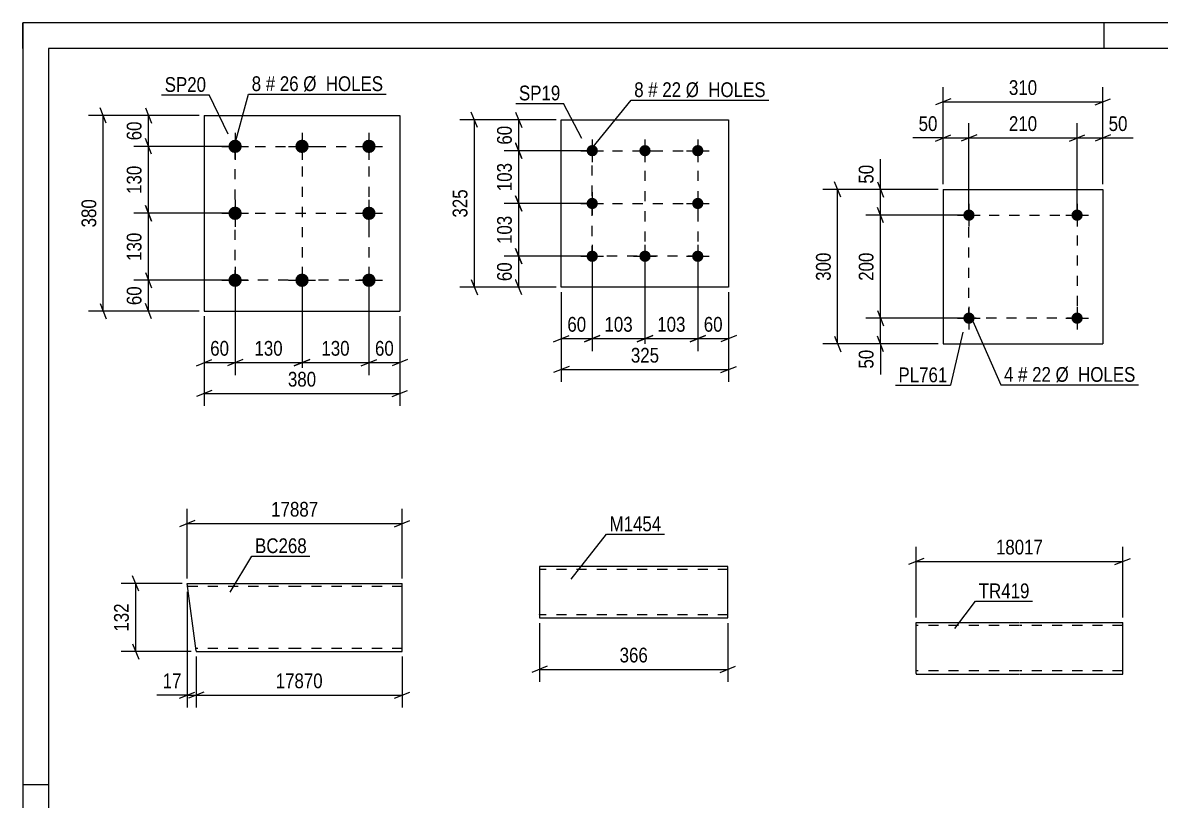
# Model space of a CAD drawing. Header units: millimetres. Extents: x 0 to 420, y 0 to 297.
# Drawn here: x 0 to 220.9, y 146 to 297 of the extents above; entities that cross this region are included whole.
import ezdxf

# ---------------------------------------------------------------- set-up
doc = ezdxf.new("R2010")
doc.units = ezdxf.units.MM
doc.linetypes.add('DXK_LINE_DOT2', pattern=[3.9198, 1.9599, -1.9599])
doc.styles.add('Arial Narrow', font='ARIALN.TTF', dxfattribs={"height": 0.2})

# ---------------------------------------------------------------- blocks, each defined once
blk = doc.blocks.new('Unknown-203763073-1117')
at = {"color": 5, "linetype": 'Continuous'}
for p, q in [((420, 297), (0, 297)), ((0, 297), (0, 0)), ((0, 292), (0, 297)), ((210, 292), (210, 297)), ((415, 292), (5, 292)), ((5, 292), (5, 5)), ((5, 149), (0, 149))]:
    blk.add_line(p, q, dxfattribs=at)
blk = doc.blocks.new('Part-203763073-6861 - 6855')
at = {"color": 2, "linetype": 'Continuous'}
for p, q in [((35.24, 279), (35.24, 241)), ((35.24, 279), (73.24, 279)), ((73.24, 279), (73.24, 241)), ((35.24, 241), (73.24, 241))]:
    blk.add_line(p, q, dxfattribs=at)
blk = doc.blocks.new('Bolt-203763073-6866 - 6855')
at = {"linetype": 'Continuous'}
for points in [[(41.24, 274.3, -1), (41.24, 271.7, -1)], [(54.24, 274.3, -1), (54.24, 271.7, -1)], [(67.24, 274.3, -1), (67.24, 271.7, -1)], [(41.24, 261.3, -1), (41.24, 258.7, -1)], [(67.24, 261.3, -1), (67.24, 258.7, -1)], [(41.24, 248.3, -1), (41.24, 245.7, -1)], [(54.24, 248.3, -1), (54.24, 245.7, -1)], [(67.24, 248.3, -1), (67.24, 245.7, -1)]]:
    blk.add_hatch(color=1, dxfattribs=at).paths.add_polyline_path(points)
at = {"color": 1, "linetype": 'Continuous'}
for p, q in [((41.24, 275.6), (41.24, 270.4)), ((54.24, 275.6), (54.24, 270.4)), ((67.24, 275.6), (67.24, 270.4)), ((38.64, 273), (43.84, 273)), ((51.64, 273), (56.84, 273)), ((64.64, 273), (69.84, 273)), ((41.24, 262.6), (41.24, 257.4)), ((67.24, 262.6), (67.24, 257.4)), ((38.64, 260), (43.84, 260)), ((64.64, 260), (69.84, 260)), ((41.24, 249.6), (41.24, 244.4)), ((54.24, 249.6), (54.24, 244.4)), ((67.24, 249.6), (67.24, 244.4)), ((38.64, 247), (43.84, 247)), ((51.64, 247), (56.84, 247)), ((64.64, 247), (69.84, 247))]:
    blk.add_line(p, q, dxfattribs=at)
blk = doc.blocks.new('Bolt-203763073-7003 - 6992')
at = {"linetype": 'Continuous'}
for points in [[(184.87, 239.64, -1), (182.67, 239.64, -1)], [(205.87, 239.64, -1), (203.67, 239.64, -1)]]:
    blk.add_hatch(color=1, dxfattribs=at).paths.add_polyline_path(points)
at = {"color": 1, "linetype": 'Continuous'}
for p, q in [((183.77, 241.84), (183.77, 237.44)), ((204.77, 241.84), (204.77, 237.44)), ((181.57, 239.64), (185.97, 239.64)), ((202.57, 239.64), (206.97, 239.64))]:
    blk.add_line(p, q, dxfattribs=at)
blk = doc.blocks.new('Bolt-203763073-6998 - 6992')
at = {"linetype": 'Continuous'}
for points in [[(184.87, 259.64, -1), (182.67, 259.64, -1)], [(205.87, 259.64, -1), (203.67, 259.64, -1)]]:
    blk.add_hatch(color=1, dxfattribs=at).paths.add_polyline_path(points)
at = {"color": 1, "linetype": 'Continuous'}
for p, q in [((183.77, 261.84), (183.77, 257.44)), ((204.77, 261.84), (204.77, 257.44)), ((181.57, 259.64), (185.97, 259.64)), ((202.57, 259.64), (206.97, 259.64))]:
    blk.add_line(p, q, dxfattribs=at)
blk = doc.blocks.new('Part-203763073-7008 - 6992')
at = {"color": 2, "linetype": 'Continuous'}
for p, q in [((178.77, 264.63), (178.77, 234.63)), ((178.77, 264.63), (209.77, 264.63)), ((209.77, 264.63), (209.77, 234.63)), ((178.77, 234.63), (209.77, 234.63))]:
    blk.add_line(p, q, dxfattribs=at)
blk = doc.blocks.new('Part-203763073-6543 - 6537')
at = {"color": 2, "linetype": 'Continuous'}
for p, q in [((104.6, 245.66), (104.6, 278.16)), ((104.6, 278.16), (137.1, 278.16)), ((137.1, 278.16), (137.1, 245.66)), ((137.1, 245.66), (104.6, 245.66))]:
    blk.add_line(p, q, dxfattribs=at)
blk = doc.blocks.new('Bolt-203763073-6576 - 6537')
at = {"linetype": 'Continuous'}
for points in [[(110.6, 273.26, -1), (110.6, 271.06, -1)], [(120.85, 273.26, -1), (120.85, 271.06, -1)], [(131.1, 273.26, -1), (131.1, 271.06, -1)], [(110.6, 263.01, -1), (110.6, 260.81, -1)], [(131.1, 263.01, -1), (131.1, 260.81, -1)], [(110.6, 252.76, -1), (110.6, 250.56, -1)], [(120.85, 252.76, -1), (120.85, 250.56, -1)], [(131.1, 252.76, -1), (131.1, 250.56, -1)]]:
    blk.add_hatch(color=1, dxfattribs=at).paths.add_polyline_path(points)
at = {"color": 1, "linetype": 'Continuous'}
for p, q in [((110.6, 274.36), (110.6, 269.96)), ((120.85, 274.36), (120.85, 269.96)), ((131.1, 274.36), (131.1, 269.96)), ((108.4, 272.16), (112.8, 272.16)), ((118.65, 272.16), (123.05, 272.16)), ((128.9, 272.16), (133.3, 272.16)), ((110.6, 264.11), (110.6, 259.71)), ((131.1, 264.11), (131.1, 259.71)), ((108.4, 261.91), (112.8, 261.91)), ((128.9, 261.91), (133.3, 261.91)), ((110.6, 253.86), (110.6, 249.46)), ((120.85, 253.86), (120.85, 249.46)), ((131.1, 253.86), (131.1, 249.46)), ((108.4, 251.66), (112.8, 251.66)), ((118.65, 251.66), (123.05, 251.66)), ((128.9, 251.66), (133.3, 251.66))]:
    blk.add_line(p, q, dxfattribs=at)
blk = doc.blocks.new('Part-203763073-6840 - 6834')
at = {"color": 2, "linetype": 'Continuous'}
for p, q in [((136.96, 191.44), (100.36, 191.44)), ((100.36, 191.44), (100.36, 181.53)), ((136.96, 181.44), (136.96, 191.44)), ((100.36, 181.53), (100.36, 181.44)), ((100.36, 181.44), (136.96, 181.44))]:
    blk.add_line(p, q, dxfattribs=at)
at = {"color": 7, "linetype": 'DXK_LINE_DOT2'}
for p, q in [((136.96, 190.84), (100.36, 190.84)), ((100.36, 182.04), (100.36, 182.08)), ((136.96, 182.04), (100.36, 182.04)), ((136.96, 182.04), (136.96, 182.08))]:
    blk.add_line(p, q, dxfattribs=at)
blk = doc.blocks.new('Part-203763073-6974 - 6968')
at = {"color": 2, "linetype": 'Continuous'}
for p, q in [((173.53, 170.62), (173.53, 180.53)), ((173.53, 180.53), (193.53, 180.53)), ((193.63, 180.53), (213.63, 180.53)), ((213.63, 170.53), (213.63, 180.53)), ((173.53, 170.62), (173.53, 170.53)), ((173.53, 170.53), (193.53, 170.53)), ((193.63, 170.53), (213.63, 170.53))]:
    blk.add_line(p, q, dxfattribs=at)
at = {"color": 7, "linetype": 'DXK_LINE_DOT2'}
for p, q in [((193.53, 179.93), (173.53, 179.93)), ((213.63, 179.93), (193.63, 179.93)), ((173.53, 171.13), (173.53, 171.17)), ((193.53, 171.13), (173.53, 171.13)), ((213.63, 171.13), (193.63, 171.13)), ((213.63, 171.13), (213.63, 171.17))]:
    blk.add_line(p, q, dxfattribs=at)
blk = doc.blocks.new('Part-203763073-7183 - 7175')
at = {"color": 2, "linetype": 'Continuous'}
for p, q in [((33.67, 175.01), (31.94, 188.11)), ((31.94, 188.11), (53.6, 188.11)), ((53.7, 188.11), (73.7, 188.11)), ((73.7, 174.91), (73.7, 188.11)), ((33.67, 175.01), (33.68, 174.91)), ((33.68, 174.91), (53.6, 174.91)), ((53.7, 174.91), (73.7, 174.91))]:
    blk.add_line(p, q, dxfattribs=at)
at = {"color": 7, "linetype": 'DXK_LINE_DOT2'}
for p, q in [((53.6, 187.51), (32.02, 187.51)), ((73.7, 187.51), (53.7, 187.51)), ((33.6, 175.51), (33.6, 175.56)), ((53.6, 175.51), (33.6, 175.51)), ((73.7, 175.51), (53.7, 175.51)), ((73.7, 175.51), (73.7, 175.56))]:
    blk.add_line(p, q, dxfattribs=at)
blk = doc.blocks.new('Rectangle-203763073-6953 - 6855')
at = {"color": 1, "linetype": 'DXK_LINE_DOT2'}
blk.add_lwpolyline([(41.24, 273), (67.24, 273), (67.24, 247), (41.24, 247), (41.24, 273)], close=True, dxfattribs=at)
blk = doc.blocks.new('Rectangle-203763073-7117 - 6992')
at = {"color": 1, "linetype": 'DXK_LINE_DOT2'}
blk.add_lwpolyline([(183.77, 259.64), (204.77, 259.64), (204.77, 239.64), (183.77, 239.64), (183.77, 259.64)], close=True, dxfattribs=at)
blk = doc.blocks.new('Rectangle-203763073-6662 - 6537')
at = {"color": 1, "linetype": 'DXK_LINE_DOT2'}
blk.add_lwpolyline([(110.6, 272.16), (131.1, 272.16), (131.1, 251.66), (110.6, 251.66), (110.6, 272.16)], close=True, dxfattribs=at)
blk = doc.blocks.new('Line-203763073-6946 - 6855')
at = {"color": 1, "linetype": 'DXK_LINE_DOT2'}
blk.add_line((54.24, 273), (54.24, 247), dxfattribs=at)
blk = doc.blocks.new('Line-203763073-6655 - 6537')
at = {"color": 1, "linetype": 'DXK_LINE_DOT2'}
blk.add_line((120.85, 272.16), (120.85, 251.66), dxfattribs=at)
blk = doc.blocks.new('Line-203763073-6939 - 6855')
at = {"color": 1, "linetype": 'DXK_LINE_DOT2'}
blk.add_line((41.24, 260), (67.24, 260), dxfattribs=at)
blk = doc.blocks.new('Line-203763073-6649 - 6537')
at = {"color": 1, "linetype": 'DXK_LINE_DOT2'}
blk.add_line((110.6, 261.91), (133.29, 261.91), dxfattribs=at)
blk = doc.blocks.new('StraightDimension-203763073-6914 - 6855')
at = {"color": 7, "linetype": 'Continuous'}
for p, q in [((41.24, 246), (41.24, 228.6)), ((35.24, 240), (35.24, 228.6)), ((33.74, 230.4), (36.74, 231.6)), ((35.24, 231), (41.24, 231)), ((42.74, 231.6), (39.74, 230.4))]:
    blk.add_line(p, q, dxfattribs=at)
at = {"color": 0}
blk.add_wipeout([(40.67, 231.75), (40.67, 235.95), (35.81, 235.95), (35.81, 231.75)], dxfattribs=at)
at = {"color": 3, "style": 'Arial Narrow'}
blk.add_text('60', height=2.863, dxfattribs=at).set_placement((36.41, 232.35))
blk = doc.blocks.new('StraightDimension-203763073-6882 - 6855')
at = {"color": 7, "linetype": 'Continuous'}
for p, q in [((23.81, 248.5), (25.01, 245.5)), ((40.24, 247), (21.56, 247)), ((24.41, 241), (24.41, 247)), ((34.24, 241), (21.56, 241)), ((25.01, 239.5), (23.81, 242.5))]:
    blk.add_line(p, q, dxfattribs=at)
at = {"color": 0}
blk.add_wipeout([(23.66, 246.43), (19.46, 246.43), (19.46, 241.57), (23.66, 241.57)], dxfattribs=at)
at = {"color": 3, "style": 'Arial Narrow'}
blk.add_text('60', height=2.863, rotation=90.0002, dxfattribs=at).set_placement((23.06, 242.17))
blk = doc.blocks.new('StraightDimension-203763073-6868 - 6855')
at = {"color": 7, "linetype": 'Continuous'}
for p, q in [((25.01, 271.5), (23.81, 274.5)), ((40.24, 273), (21.56, 273)), ((24.41, 260), (24.41, 273)), ((23.81, 261.5), (25.01, 258.5)), ((40.24, 260), (21.56, 260))]:
    blk.add_line(p, q, dxfattribs=at)
at = {"color": 0}
blk.add_wipeout([(23.66, 269.84), (19.46, 269.84), (19.46, 263.16), (23.66, 263.16)], dxfattribs=at)
at = {"color": 3, "style": 'Arial Narrow'}
blk.add_text('130', height=2.863, rotation=90.0002, dxfattribs=at).set_placement((23.06, 263.76))
blk = doc.blocks.new('StraightDimension-203763073-6870 - 6855')
at = {"color": 7, "linetype": 'Continuous'}
for p, q in [((25.01, 258.5), (23.81, 261.5)), ((40.24, 260), (21.56, 260)), ((24.41, 247), (24.41, 260)), ((23.81, 248.5), (25.01, 245.5)), ((40.24, 247), (21.56, 247))]:
    blk.add_line(p, q, dxfattribs=at)
at = {"color": 0}
blk.add_wipeout([(23.66, 256.84), (19.46, 256.84), (19.46, 250.16), (23.66, 250.16)], dxfattribs=at)
at = {"color": 3, "style": 'Arial Narrow'}
blk.add_text('130', height=2.863, rotation=90.0002, dxfattribs=at).set_placement((23.06, 250.76))
blk = doc.blocks.new('StraightDimension-203763073-6872 - 6855')
at = {"color": 7, "linetype": 'Continuous'}
for p, q in [((34.24, 279), (21.56, 279)), ((23.81, 280.5), (25.01, 277.5)), ((24.41, 273), (24.41, 279)), ((25.01, 271.5), (23.81, 274.5)), ((40.24, 273), (21.56, 273))]:
    blk.add_line(p, q, dxfattribs=at)
at = {"color": 0}
blk.add_wipeout([(23.66, 278.43), (19.46, 278.43), (19.46, 273.57), (23.66, 273.57)], dxfattribs=at)
at = {"color": 3, "style": 'Arial Narrow'}
blk.add_text('60', height=2.863, rotation=90.0002, dxfattribs=at).set_placement((23.06, 274.17))
blk = doc.blocks.new('StraightDimension-203763073-6893 - 6855')
at = {"color": 7, "linetype": 'Continuous'}
for p, q in [((34.24, 279), (12.77, 279)), ((16.22, 277.5), (15.02, 280.5)), ((15.62, 241), (15.62, 279)), ((34.24, 241), (12.77, 241)), ((15.02, 242.5), (16.22, 239.5))]:
    blk.add_line(p, q, dxfattribs=at)
at = {"color": 0}
blk.add_wipeout([(14.87, 263.34), (10.67, 263.34), (10.67, 256.66), (14.87, 256.66)], dxfattribs=at)
at = {"color": 3, "style": 'Arial Narrow'}
blk.add_text('380', height=2.863, rotation=90.0002, dxfattribs=at).set_placement((14.27, 257.26))
blk = doc.blocks.new('StraightDimension-203763073-6904 - 6855')
at = {"color": 7, "linetype": 'Continuous'}
for p, q in [((67.24, 246), (67.24, 228.6)), ((73.24, 240), (73.24, 228.6)), ((65.74, 230.4), (68.74, 231.6)), ((67.24, 231), (73.24, 231)), ((74.74, 231.6), (71.74, 230.4))]:
    blk.add_line(p, q, dxfattribs=at)
at = {"color": 0}
blk.add_wipeout([(72.67, 231.75), (72.67, 235.95), (67.81, 235.95), (67.81, 231.75)], dxfattribs=at)
at = {"color": 3, "style": 'Arial Narrow'}
blk.add_text('60', height=2.863, dxfattribs=at).set_placement((68.41, 232.35))
blk = doc.blocks.new('StraightDimension-203763073-6924 - 6855')
at = {"color": 7, "linetype": 'Continuous'}
for p, q in [((54.24, 246), (54.24, 228.6)), ((67.24, 246), (67.24, 228.6)), ((55.74, 231.6), (52.74, 230.4)), ((54.24, 231), (67.24, 231)), ((65.74, 230.4), (68.74, 231.6))]:
    blk.add_line(p, q, dxfattribs=at)
at = {"color": 0}
blk.add_wipeout([(64.08, 231.75), (64.08, 235.95), (57.4, 235.95), (57.4, 231.75)], dxfattribs=at)
at = {"color": 3, "style": 'Arial Narrow'}
blk.add_text('130', height=2.863, dxfattribs=at).set_placement((58, 232.35))
blk = doc.blocks.new('StraightDimension-203763073-6926 - 6855')
at = {"color": 7, "linetype": 'Continuous'}
for p, q in [((41.24, 246), (41.24, 228.6)), ((54.24, 246), (54.24, 228.6)), ((42.74, 231.6), (39.74, 230.4)), ((41.24, 231), (54.24, 231)), ((52.74, 230.4), (55.74, 231.6))]:
    blk.add_line(p, q, dxfattribs=at)
at = {"color": 0}
blk.add_wipeout([(51.08, 231.75), (51.08, 235.95), (44.4, 235.95), (44.4, 231.75)], dxfattribs=at)
at = {"color": 3, "style": 'Arial Narrow'}
blk.add_text('130', height=2.863, dxfattribs=at).set_placement((45, 232.35))
blk = doc.blocks.new('StraightDimension-203763073-6929 - 6855')
at = {"color": 7, "linetype": 'Continuous'}
for p, q in [((35.24, 240), (35.24, 222.6)), ((73.24, 240), (73.24, 222.6)), ((36.74, 225.6), (33.74, 224.4)), ((71.74, 224.4), (74.74, 225.6)), ((35.24, 225), (73.24, 225))]:
    blk.add_line(p, q, dxfattribs=at)
at = {"color": 0}
blk.add_wipeout([(57.58, 225.75), (57.58, 229.95), (50.9, 229.95), (50.9, 225.75)], dxfattribs=at)
at = {"color": 3, "style": 'Arial Narrow'}
blk.add_text('380', height=2.863, dxfattribs=at).set_placement((51.5, 226.35))
blk = doc.blocks.new('StraightDimension-203763073-7053 - 6992')
at = {"color": 7, "linetype": 'Continuous'}
for p, q in [((158.87, 263.13), (157.67, 266.13)), ((177.77, 264.63), (155.42, 264.63)), ((158.27, 234.63), (158.27, 264.63)), ((177.77, 234.63), (155.42, 234.63)), ((157.67, 236.13), (158.87, 233.13))]:
    blk.add_line(p, q, dxfattribs=at)
at = {"color": 0}
blk.add_wipeout([(157.52, 252.98), (153.32, 252.98), (153.32, 246.29), (157.52, 246.29)], dxfattribs=at)
at = {"color": 3, "style": 'Arial Narrow'}
blk.add_text('300', height=2.863, rotation=90.0002, dxfattribs=at).set_placement((156.92, 246.89))
blk = doc.blocks.new('StraightDimension-203763073-7010 - 6992')
at = {"color": 7, "linetype": 'Continuous'}
for p, q in [((165.98, 266.13), (167.18, 263.13)), ((177.77, 264.63), (163.73, 264.63)), ((166.58, 259.64), (166.58, 264.63)), ((167.18, 258.14), (165.98, 261.14)), ((182.77, 259.64), (163.73, 259.64))]:
    blk.add_line(p, q, dxfattribs=at)
at = {"color": 0}
blk.add_wipeout([(165.83, 270.02), (161.63, 270.02), (161.63, 265.16), (165.83, 265.16)], dxfattribs=at)
at = {"color": 7, "linetype": 'Continuous'}
blk.add_line((166.58, 264.63), (166.58, 270.54), dxfattribs=at)
blk.add_line((166.58, 264.63), (166.58, 270.54), dxfattribs=at)
at = {"color": 3, "style": 'Arial Narrow'}
blk.add_text('50', height=2.863, rotation=90.0002, dxfattribs=at).set_placement((165.23, 265.76))
blk = doc.blocks.new('StraightDimension-203763073-7023 - 6992')
at = {"color": 7, "linetype": 'Continuous'}
for p, q in [((167.18, 258.14), (165.98, 261.14)), ((182.77, 259.64), (163.73, 259.64)), ((166.58, 239.64), (166.58, 259.64)), ((165.98, 241.14), (167.18, 238.14)), ((182.77, 239.64), (163.73, 239.64))]:
    blk.add_line(p, q, dxfattribs=at)
at = {"color": 0}
blk.add_wipeout([(165.83, 252.98), (161.63, 252.98), (161.63, 246.29), (165.83, 246.29)], dxfattribs=at)
at = {"color": 3, "style": 'Arial Narrow'}
blk.add_text('200', height=2.863, rotation=90.0002, dxfattribs=at).set_placement((165.23, 246.89))
blk = doc.blocks.new('StraightDimension-203763073-7039 - 6992')
at = {"color": 7, "linetype": 'Continuous'}
for p, q in [((165.98, 241.14), (167.18, 238.14)), ((182.77, 239.64), (163.73, 239.64)), ((166.58, 234.63), (166.58, 239.64)), ((177.77, 234.63), (163.73, 234.63)), ((167.18, 233.13), (165.98, 236.13))]:
    blk.add_line(p, q, dxfattribs=at)
at = {"color": 0}
blk.add_wipeout([(165.83, 234.11), (161.63, 234.11), (161.63, 229.25), (165.83, 229.25)], dxfattribs=at)
at = {"color": 7, "linetype": 'Continuous'}
blk.add_line((166.58, 234.63), (166.58, 228.73), dxfattribs=at)
blk.add_line((166.58, 234.63), (166.58, 228.73), dxfattribs=at)
at = {"color": 3, "style": 'Arial Narrow'}
blk.add_text('50', height=2.863, rotation=90.0002, dxfattribs=at).set_placement((165.23, 229.85))
blk = doc.blocks.new('StraightDimension-203763073-7064 - 6992')
at = {"color": 7, "linetype": 'Continuous'}
for p, q in [((204.77, 260.64), (204.77, 277.48)), ((209.77, 265.63), (209.77, 277.48)), ((203.27, 274.03), (206.27, 275.23)), ((204.77, 274.63), (209.77, 274.63)), ((211.27, 275.23), (208.27, 274.03))]:
    blk.add_line(p, q, dxfattribs=at)
at = {"color": 0}
blk.add_wipeout([(215.15, 275.38), (215.15, 279.58), (210.3, 279.58), (210.3, 275.38)], dxfattribs=at)
at = {"color": 7, "linetype": 'Continuous'}
blk.add_line((209.77, 274.63), (215.68, 274.63), dxfattribs=at)
blk.add_line((209.77, 274.63), (215.68, 274.63), dxfattribs=at)
at = {"color": 3, "style": 'Arial Narrow'}
blk.add_text('50', height=2.863, dxfattribs=at).set_placement((210.9, 275.98))
blk = doc.blocks.new('StraightDimension-203763073-7077 - 6992')
at = {"color": 7, "linetype": 'Continuous'}
for p, q in [((183.77, 260.64), (183.77, 277.48)), ((204.77, 260.64), (204.77, 277.48)), ((185.27, 275.23), (182.27, 274.03)), ((183.77, 274.63), (204.77, 274.63)), ((203.27, 274.03), (206.27, 275.23))]:
    blk.add_line(p, q, dxfattribs=at)
at = {"color": 0}
blk.add_wipeout([(197.61, 275.38), (197.61, 279.58), (190.93, 279.58), (190.93, 275.38)], dxfattribs=at)
at = {"color": 3, "style": 'Arial Narrow'}
blk.add_text('210', height=2.863, dxfattribs=at).set_placement((191.53, 275.98))
blk = doc.blocks.new('StraightDimension-203763073-7093 - 6992')
at = {"color": 7, "linetype": 'Continuous'}
for p, q in [((178.77, 265.63), (178.77, 277.48)), ((183.77, 260.64), (183.77, 277.48)), ((177.27, 274.03), (180.27, 275.23)), ((178.77, 274.63), (183.77, 274.63)), ((185.27, 275.23), (182.27, 274.03))]:
    blk.add_line(p, q, dxfattribs=at)
at = {"color": 0}
blk.add_wipeout([(178.25, 275.38), (178.25, 279.58), (173.39, 279.58), (173.39, 275.38)], dxfattribs=at)
at = {"color": 7, "linetype": 'Continuous'}
blk.add_line((178.77, 274.63), (172.86, 274.63), dxfattribs=at)
blk.add_line((178.77, 274.63), (172.86, 274.63), dxfattribs=at)
at = {"color": 3, "style": 'Arial Narrow'}
blk.add_text('50', height=2.863, dxfattribs=at).set_placement((173.99, 275.98))
blk = doc.blocks.new('StraightDimension-203763073-7107 - 6992')
at = {"color": 7, "linetype": 'Continuous'}
for p, q in [((178.77, 265.63), (178.77, 284.48)), ((209.77, 265.63), (209.77, 284.48)), ((180.27, 282.23), (177.27, 281.03)), ((178.77, 281.63), (209.77, 281.63)), ((208.27, 281.03), (211.27, 282.23))]:
    blk.add_line(p, q, dxfattribs=at)
at = {"color": 0}
blk.add_wipeout([(197.61, 282.38), (197.61, 286.58), (190.93, 286.58), (190.93, 282.38)], dxfattribs=at)
at = {"color": 3, "style": 'Arial Narrow'}
blk.add_text('310', height=2.863, dxfattribs=at).set_placement((191.53, 282.98))
blk = doc.blocks.new('StraightDimension-203763073-6603 - 6537')
at = {"color": 7, "linetype": 'Continuous'}
for p, q in [((88.31, 276.66), (87.11, 279.66)), ((103.6, 278.16), (84.86, 278.16)), ((87.71, 245.66), (87.71, 278.16)), ((103.6, 245.66), (84.86, 245.66)), ((87.11, 247.16), (88.31, 244.16))]:
    blk.add_line(p, q, dxfattribs=at)
at = {"color": 0}
blk.add_wipeout([(86.96, 265.25), (82.76, 265.25), (82.76, 258.57), (86.96, 258.57)], dxfattribs=at)
at = {"color": 3, "style": 'Arial Narrow'}
blk.add_text('325', height=2.863, rotation=90.0002, dxfattribs=at).set_placement((86.36, 259.17))
blk = doc.blocks.new('StraightDimension-203763073-6636 - 6537')
at = {"color": 7, "linetype": 'Continuous'}
for p, q in [((110.6, 250.66), (110.6, 233.26)), ((120.85, 250.66), (120.85, 233.26)), ((109.1, 235.06), (112.1, 236.26)), ((110.6, 235.66), (120.85, 235.66)), ((122.35, 236.26), (119.35, 235.06))]:
    blk.add_line(p, q, dxfattribs=at)
at = {"color": 0}
blk.add_wipeout([(119.07, 236.41), (119.07, 240.61), (112.38, 240.61), (112.38, 236.41)], dxfattribs=at)
at = {"color": 3, "style": 'Arial Narrow'}
blk.add_text('103', height=2.863, dxfattribs=at).set_placement((112.98, 237.01))
blk = doc.blocks.new('StraightDimension-203763073-6578 - 6537')
at = {"color": 7, "linetype": 'Continuous'}
for p, q in [((95.73, 253.16), (96.93, 250.16)), ((109.6, 251.66), (93.48, 251.66)), ((96.33, 245.66), (96.33, 251.66)), ((103.6, 245.66), (93.48, 245.66)), ((96.93, 244.16), (95.73, 247.16))]:
    blk.add_line(p, q, dxfattribs=at)
at = {"color": 0}
blk.add_wipeout([(95.58, 251.09), (91.38, 251.09), (91.38, 246.23), (95.58, 246.23)], dxfattribs=at)
at = {"color": 3, "style": 'Arial Narrow'}
blk.add_text('60', height=2.863, rotation=90.0002, dxfattribs=at).set_placement((94.98, 246.83))
blk = doc.blocks.new('StraightDimension-203763073-6588 - 6537')
at = {"color": 7, "linetype": 'Continuous'}
for p, q in [((95.73, 279.66), (96.93, 276.66)), ((103.6, 278.16), (93.48, 278.16)), ((96.33, 272.16), (96.33, 278.16)), ((109.6, 272.16), (93.48, 272.16)), ((96.93, 270.66), (95.73, 273.66))]:
    blk.add_line(p, q, dxfattribs=at)
at = {"color": 0}
blk.add_wipeout([(95.58, 277.59), (91.38, 277.59), (91.38, 272.73), (95.58, 272.73)], dxfattribs=at)
at = {"color": 3, "style": 'Arial Narrow'}
blk.add_text('60', height=2.863, rotation=90.0002, dxfattribs=at).set_placement((94.98, 273.33))
blk = doc.blocks.new('StraightDimension-203763073-6598 - 6537')
at = {"color": 7, "linetype": 'Continuous'}
for p, q in [((109.6, 272.16), (93.48, 272.16)), ((95.73, 273.66), (96.93, 270.66)), ((96.33, 261.91), (96.33, 272.16)), ((96.93, 260.41), (95.73, 263.41)), ((109.6, 261.91), (93.48, 261.91))]:
    blk.add_line(p, q, dxfattribs=at)
at = {"color": 0}
blk.add_wipeout([(95.58, 270.38), (91.38, 270.38), (91.38, 263.69), (95.58, 263.69)], dxfattribs=at)
at = {"color": 3, "style": 'Arial Narrow'}
blk.add_text('103', height=2.863, rotation=90.0002, dxfattribs=at).set_placement((94.98, 264.29))
blk = doc.blocks.new('StraightDimension-203763073-6600 - 6537')
at = {"color": 7, "linetype": 'Continuous'}
for p, q in [((95.73, 263.41), (96.93, 260.41)), ((109.6, 261.91), (93.48, 261.91)), ((96.33, 251.66), (96.33, 261.91)), ((96.93, 250.16), (95.73, 253.16)), ((109.6, 251.66), (93.48, 251.66))]:
    blk.add_line(p, q, dxfattribs=at)
at = {"color": 0}
blk.add_wipeout([(95.58, 260.13), (91.38, 260.13), (91.38, 253.44), (95.58, 253.44)], dxfattribs=at)
at = {"color": 3, "style": 'Arial Narrow'}
blk.add_text('103', height=2.863, rotation=90.0002, dxfattribs=at).set_placement((94.98, 254.04))
blk = doc.blocks.new('StraightDimension-203763073-6614 - 6537')
at = {"color": 7, "linetype": 'Continuous'}
for p, q in [((131.1, 250.66), (131.1, 233.26)), ((137.1, 244.66), (137.1, 233.26)), ((129.6, 235.06), (132.6, 236.26)), ((131.1, 235.66), (137.1, 235.66)), ((138.6, 236.26), (135.6, 235.06))]:
    blk.add_line(p, q, dxfattribs=at)
at = {"color": 0}
blk.add_wipeout([(136.53, 236.41), (136.53, 240.61), (131.67, 240.61), (131.67, 236.41)], dxfattribs=at)
at = {"color": 3, "style": 'Arial Narrow'}
blk.add_text('60', height=2.863, dxfattribs=at).set_placement((132.27, 237.01))
blk = doc.blocks.new('StraightDimension-203763073-6624 - 6537')
at = {"color": 7, "linetype": 'Continuous'}
for p, q in [((110.6, 250.66), (110.6, 233.26)), ((104.6, 244.66), (104.6, 233.26)), ((103.1, 235.06), (106.1, 236.26)), ((104.6, 235.66), (110.6, 235.66)), ((112.1, 236.26), (109.1, 235.06))]:
    blk.add_line(p, q, dxfattribs=at)
at = {"color": 0}
blk.add_wipeout([(110.03, 236.41), (110.03, 240.61), (105.17, 240.61), (105.17, 236.41)], dxfattribs=at)
at = {"color": 3, "style": 'Arial Narrow'}
blk.add_text('60', height=2.863, dxfattribs=at).set_placement((105.77, 237.01))
blk = doc.blocks.new('StraightDimension-203763073-6634 - 6537')
at = {"color": 7, "linetype": 'Continuous'}
for p, q in [((120.85, 250.66), (120.85, 233.26)), ((131.1, 250.66), (131.1, 233.26)), ((119.35, 235.06), (122.35, 236.26)), ((120.85, 235.66), (131.1, 235.66)), ((132.6, 236.26), (129.6, 235.06))]:
    blk.add_line(p, q, dxfattribs=at)
at = {"color": 0}
blk.add_wipeout([(129.32, 236.41), (129.32, 240.61), (122.63, 240.61), (122.63, 236.41)], dxfattribs=at)
at = {"color": 3, "style": 'Arial Narrow'}
blk.add_text('103', height=2.863, dxfattribs=at).set_placement((123.23, 237.01))
blk = doc.blocks.new('StraightDimension-203763073-6639 - 6537')
at = {"color": 7, "linetype": 'Continuous'}
for p, q in [((104.6, 244.66), (104.6, 227.26)), ((137.1, 244.66), (137.1, 227.26)), ((106.1, 230.26), (103.1, 229.06)), ((135.6, 229.06), (138.6, 230.26)), ((104.6, 229.66), (137.1, 229.66))]:
    blk.add_line(p, q, dxfattribs=at)
at = {"color": 0}
blk.add_wipeout([(124.19, 230.41), (124.19, 234.61), (117.51, 234.61), (117.51, 230.41)], dxfattribs=at)
at = {"color": 3, "style": 'Arial Narrow'}
blk.add_text('325', height=2.863, dxfattribs=at).set_placement((118.11, 231.01))
blk = doc.blocks.new('StraightDimension-203763073-6842 - 6834')
at = {"color": 7, "linetype": 'Continuous'}
for p, q in [((100.36, 180.44), (100.36, 169.04)), ((136.96, 180.44), (136.96, 169.04)), ((101.86, 172.04), (98.86, 170.84)), ((100.36, 171.44), (136.96, 171.44)), ((135.46, 170.84), (138.46, 172.04))]:
    blk.add_line(p, q, dxfattribs=at)
at = {"color": 0}
blk.add_wipeout([(122, 172.19), (122, 176.39), (115.32, 176.39), (115.32, 172.19)], dxfattribs=at)
at = {"color": 3, "style": 'Arial Narrow'}
blk.add_text('366', height=2.863, dxfattribs=at).set_placement((115.92, 172.79))
blk = doc.blocks.new('StraightDimension-203763073-6979 - 6968')
at = {"color": 7, "linetype": 'Continuous'}
for p, q in [((173.53, 181.53), (173.53, 195.25)), ((213.63, 181.53), (213.63, 195.25)), ((175.03, 193), (172.03, 191.8)), ((173.53, 192.4), (213.63, 192.4)), ((212.13, 191.8), (215.13, 193))]:
    blk.add_line(p, q, dxfattribs=at)
at = {"color": 0}
blk.add_wipeout([(198.75, 193.15), (198.75, 197.35), (188.41, 197.35), (188.41, 193.15)], dxfattribs=at)
at = {"color": 3, "style": 'Arial Narrow'}
blk.add_text('18017', height=2.863, dxfattribs=at).set_placement((189.01, 193.75))
blk = doc.blocks.new('StraightDimension-203763073-7234 - 7175')
at = {"color": 7, "linetype": 'Continuous'}
for p, q in [((30.94, 188.11), (19.09, 188.11)), ((22.54, 186.61), (21.34, 189.61)), ((21.94, 174.91), (21.94, 188.11)), ((32.68, 174.91), (19.09, 174.91)), ((21.34, 176.41), (22.54, 173.41))]:
    blk.add_line(p, q, dxfattribs=at)
at = {"color": 0}
blk.add_wipeout([(21.19, 184.86), (16.99, 184.86), (16.99, 178.17), (21.19, 178.17)], dxfattribs=at)
at = {"color": 3, "style": 'Arial Narrow'}
blk.add_text('132', height=2.863, rotation=90.0002, dxfattribs=at).set_placement((20.59, 178.77))
blk = doc.blocks.new('StraightDimension-203763073-7186 - 7175')
at = {"color": 7, "linetype": 'Continuous'}
for p, q in [((33.68, 173.91), (33.68, 164.03)), ((73.7, 173.91), (73.7, 164.03)), ((35.18, 167.03), (32.18, 165.83)), ((33.68, 166.43), (73.7, 166.43)), ((72.2, 165.83), (75.2, 167.03))]:
    blk.add_line(p, q, dxfattribs=at)
at = {"color": 0}
blk.add_wipeout([(58.86, 167.18), (58.86, 171.38), (48.52, 171.38), (48.52, 167.18)], dxfattribs=at)
at = {"color": 3, "style": 'Arial Narrow'}
blk.add_text('17870', height=2.863, dxfattribs=at).set_placement((49.12, 167.78))
blk = doc.blocks.new('StraightDimension-203763073-7208 - 7175')
at = {"color": 7, "linetype": 'Continuous'}
for p, q in [((31.94, 186.51), (31.94, 164.03)), ((33.68, 173.91), (33.68, 164.03)), ((30.44, 165.83), (33.44, 167.03)), ((31.94, 166.43), (33.68, 166.43)), ((35.18, 167.03), (32.18, 165.83))]:
    blk.add_line(p, q, dxfattribs=at)
at = {"color": 0}
blk.add_wipeout([(31.42, 167.18), (31.42, 171.38), (26.56, 171.38), (26.56, 167.18)], dxfattribs=at)
at = {"color": 7, "linetype": 'Continuous'}
blk.add_line((31.94, 166.43), (26.04, 166.43), dxfattribs=at)
blk.add_line((31.94, 166.43), (26.04, 166.43), dxfattribs=at)
at = {"color": 3, "style": 'Arial Narrow'}
blk.add_text('17', height=2.863, dxfattribs=at).set_placement((27.16, 167.78))
blk = doc.blocks.new('StraightDimension-203763073-7252 - 7175')
at = {"color": 7, "linetype": 'Continuous'}
for p, q in [((31.94, 189.11), (31.94, 202.6)), ((73.7, 189.11), (73.7, 202.6)), ((33.44, 200.35), (30.44, 199.15)), ((31.94, 199.75), (73.7, 199.75)), ((72.2, 199.15), (75.2, 200.35))]:
    blk.add_line(p, q, dxfattribs=at)
at = {"color": 0}
blk.add_wipeout([(57.99, 200.5), (57.99, 204.7), (47.65, 204.7), (47.65, 200.5)], dxfattribs=at)
at = {"color": 3, "style": 'Arial Narrow'}
blk.add_text('17887', height=2.863, dxfattribs=at).set_placement((48.25, 201.1))
blk = doc.blocks.new('Mark-203763073-6857 - 6855')
at = {"color": 0}
blk.add_wipeout([(35.61, 283.58), (35.61, 286.58), (27.57, 286.58), (27.57, 283.58)], dxfattribs=at)
blk.add_wipeout([(35.61, 283.58), (35.61, 286.58), (27.57, 286.58), (27.57, 283.58)], dxfattribs=at)
at = {"color": 30, "linetype": 'Continuous'}
for p in [(26.97, 282.98), (39.88, 275.36)]:
    blk.add_line(p, (36.21, 282.98), dxfattribs=at)
at = {"color": 3, "style": 'Arial Narrow'}
blk.add_text('SP20', height=2.863, dxfattribs=at).set_placement((27.57, 283.58))
blk = doc.blocks.new('Mark-203763073-6862 - 6855')
at = {"color": 0}
blk.add_wipeout([(46.3, 283.74), (46.3, 286.74), (44.47, 286.74), (44.47, 283.74)], dxfattribs=at)
blk.add_wipeout([(46.3, 283.74), (46.3, 286.74), (44.47, 286.74), (44.47, 283.74)], dxfattribs=at)
at = {"color": 7, "linetype": 'Continuous'}
blk.add_line((41.07, 272.91), (43.87, 283.14), dxfattribs=at)
at = {"color": 0}
blk.add_wipeout([(49.03, 283.74), (49.03, 286.74), (47.2, 286.74), (47.2, 283.74)], dxfattribs=at)
blk.add_wipeout([(49.03, 283.74), (49.03, 286.74), (47.2, 286.74), (47.2, 283.74)], dxfattribs=at)
at = {"color": 3, "style": 'Arial Narrow'}
blk.add_text('8', height=2.86, dxfattribs=at).set_placement((44.47, 283.74))
at = {"color": 0}
blk.add_wipeout([(53.58, 283.74), (53.58, 286.74), (49.93, 286.74), (49.93, 283.74)], dxfattribs=at)
blk.add_wipeout([(53.58, 283.74), (53.58, 286.74), (49.93, 286.74), (49.93, 283.74)], dxfattribs=at)
at = {"color": 3, "style": 'Arial Narrow'}
blk.add_text('#', height=2.86, dxfattribs=at).set_placement((47.2, 283.74))
at = {"color": 0}
blk.add_wipeout([(70.01, 283.74), (70.01, 286.74), (54.48, 286.74), (54.48, 283.74)], dxfattribs=at)
blk.add_wipeout([(70.01, 283.74), (70.01, 286.74), (54.48, 286.74), (54.48, 283.74)], dxfattribs=at)
at = {"color": 7, "linetype": 'Continuous'}
blk.add_line((43.87, 283.14), (70.61, 283.14), dxfattribs=at)
at = {"color": 3, "style": 'Arial Narrow'}
for s, p in [('26', (49.93, 283.74)), ('Ø  HOLES', (54.48, 283.74))]:
    blk.add_text(s, height=2.863, dxfattribs=at).set_placement(p)
blk = doc.blocks.new('MarkSet-203763073-7164 - 6992')
at = {"color": 0}
blk.add_wipeout([(192.41, 227.28), (192.41, 230.28), (190.58, 230.28), (190.58, 227.28)], dxfattribs=at)
blk.add_wipeout([(192.41, 227.28), (192.41, 230.28), (190.58, 230.28), (190.58, 227.28)], dxfattribs=at)
at = {"color": 7, "linetype": 'Continuous'}
blk.add_line((184.05, 240.08), (189.98, 226.68), dxfattribs=at)
at = {"color": 0}
blk.add_wipeout([(195.14, 227.28), (195.14, 230.28), (193.31, 230.28), (193.31, 227.28)], dxfattribs=at)
blk.add_wipeout([(195.14, 227.28), (195.14, 230.28), (193.31, 230.28), (193.31, 227.28)], dxfattribs=at)
at = {"color": 3, "style": 'Arial Narrow'}
blk.add_text('4', height=2.86, dxfattribs=at).set_placement((190.58, 227.28))
at = {"color": 0}
blk.add_wipeout([(199.69, 227.28), (199.69, 230.28), (196.04, 230.28), (196.04, 227.28)], dxfattribs=at)
blk.add_wipeout([(199.69, 227.28), (199.69, 230.28), (196.04, 230.28), (196.04, 227.28)], dxfattribs=at)
at = {"color": 3, "style": 'Arial Narrow'}
blk.add_text('#', height=2.86, dxfattribs=at).set_placement((193.31, 227.28))
at = {"color": 0}
blk.add_wipeout([(216.12, 227.28), (216.12, 230.28), (200.59, 230.28), (200.59, 227.28)], dxfattribs=at)
blk.add_wipeout([(216.12, 227.28), (216.12, 230.28), (200.59, 230.28), (200.59, 227.28)], dxfattribs=at)
at = {"color": 7, "linetype": 'Continuous'}
blk.add_line((189.98, 226.68), (216.72, 226.68), dxfattribs=at)
at = {"color": 3, "style": 'Arial Narrow'}
for s, p in [('22', (196.04, 227.28)), ('Ø  HOLES', (200.59, 227.28))]:
    blk.add_text(s, height=2.863, dxfattribs=at).set_placement(p)
blk = doc.blocks.new('Mark-203763073-7004 - 6992')
at = {"color": 0}
blk.add_wipeout([(179.59, 227.2), (179.59, 230.2), (170.08, 230.2), (170.08, 227.2)], dxfattribs=at)
blk.add_wipeout([(179.59, 227.2), (179.59, 230.2), (170.08, 230.2), (170.08, 227.2)], dxfattribs=at)
at = {"color": 30, "linetype": 'Continuous'}
for p in [(182.61, 236.93), (169.48, 226.6)]:
    blk.add_line(p, (180.19, 226.6), dxfattribs=at)
at = {"color": 3, "style": 'Arial Narrow'}
blk.add_text('PL761', height=2.863, dxfattribs=at).set_placement((170.08, 227.2))
blk = doc.blocks.new('Mark-203763073-6539 - 6537')
at = {"color": 0}
blk.add_wipeout([(104.41, 281.93), (104.41, 284.93), (96.37, 284.93), (96.37, 281.93)], dxfattribs=at)
blk.add_wipeout([(104.41, 281.93), (104.41, 284.93), (96.37, 284.93), (96.37, 281.93)], dxfattribs=at)
at = {"color": 30, "linetype": 'Continuous'}
for p in [(95.77, 281.33), (108.6, 274.54)]:
    blk.add_line(p, (105.01, 281.33), dxfattribs=at)
at = {"color": 3, "style": 'Arial Narrow'}
blk.add_text('SP19', height=2.863, dxfattribs=at).set_placement((96.37, 281.93))
blk = doc.blocks.new('Mark-203763073-6572 - 6537')
at = {"color": 0}
blk.add_wipeout([(120.58, 282.57), (120.58, 285.57), (118.76, 285.57), (118.76, 282.57)], dxfattribs=at)
blk.add_wipeout([(120.58, 282.57), (120.58, 285.57), (118.76, 285.57), (118.76, 282.57)], dxfattribs=at)
at = {"color": 7, "linetype": 'Continuous'}
blk.add_line((110.54, 272.58), (118.16, 281.97), dxfattribs=at)
at = {"color": 0}
blk.add_wipeout([(123.31, 282.57), (123.31, 285.57), (121.48, 285.57), (121.48, 282.57)], dxfattribs=at)
blk.add_wipeout([(123.31, 282.57), (123.31, 285.57), (121.48, 285.57), (121.48, 282.57)], dxfattribs=at)
at = {"color": 3, "style": 'Arial Narrow'}
blk.add_text('8', height=2.86, dxfattribs=at).set_placement((118.76, 282.57))
at = {"color": 0}
blk.add_wipeout([(127.87, 282.57), (127.87, 285.57), (124.21, 285.57), (124.21, 282.57)], dxfattribs=at)
blk.add_wipeout([(127.87, 282.57), (127.87, 285.57), (124.21, 285.57), (124.21, 282.57)], dxfattribs=at)
at = {"color": 3, "style": 'Arial Narrow'}
blk.add_text('#', height=2.86, dxfattribs=at).set_placement((121.48, 282.57))
at = {"color": 0}
blk.add_wipeout([(144.3, 282.57), (144.3, 285.57), (128.77, 285.57), (128.77, 282.57)], dxfattribs=at)
blk.add_wipeout([(144.3, 282.57), (144.3, 285.57), (128.77, 285.57), (128.77, 282.57)], dxfattribs=at)
at = {"color": 7, "linetype": 'Continuous'}
blk.add_line((118.16, 281.97), (144.9, 281.97), dxfattribs=at)
at = {"color": 3, "style": 'Arial Narrow'}
for s, p in [('22', (124.21, 282.57)), ('Ø  HOLES', (128.77, 282.57))]:
    blk.add_text(s, height=2.863, dxfattribs=at).set_placement(p)
blk = doc.blocks.new('Mark-203763073-6836 - 6834')
at = {"color": 0}
blk.add_wipeout([(124.02, 198.27), (124.02, 201.27), (113.97, 201.27), (113.97, 198.27)], dxfattribs=at)
blk.add_wipeout([(124.02, 198.27), (124.02, 201.27), (113.97, 201.27), (113.97, 198.27)], dxfattribs=at)
at = {"color": 30, "linetype": 'Continuous'}
for p, q in [((106.48, 188.99), (113.37, 197.67)), ((113.37, 197.67), (124.62, 197.67))]:
    blk.add_line(p, q, dxfattribs=at)
at = {"color": 3, "style": 'Arial Narrow'}
blk.add_text('M1454', height=2.863, dxfattribs=at).set_placement((113.97, 198.27))
blk = doc.blocks.new('Mark-203763073-6970 - 6968')
at = {"color": 0}
blk.add_wipeout([(195.54, 185.26), (195.54, 188.26), (185.67, 188.26), (185.67, 185.26)], dxfattribs=at)
blk.add_wipeout([(195.54, 185.26), (195.54, 188.26), (185.67, 188.26), (185.67, 185.26)], dxfattribs=at)
at = {"color": 30, "linetype": 'Continuous'}
for p, q in [((181, 179.4), (185.07, 184.66)), ((185.07, 184.66), (196.14, 184.66))]:
    blk.add_line(p, q, dxfattribs=at)
at = {"color": 3, "style": 'Arial Narrow'}
blk.add_text('TR419', height=2.863, dxfattribs=at).set_placement((185.67, 185.26))
blk = doc.blocks.new('Mark-203763073-7179 - 7175')
at = {"color": 0}
blk.add_wipeout([(55.17, 194.02), (55.17, 197.02), (45.12, 197.02), (45.12, 194.02)], dxfattribs=at)
blk.add_wipeout([(55.17, 194.02), (55.17, 197.02), (45.12, 197.02), (45.12, 194.02)], dxfattribs=at)
at = {"color": 30, "linetype": 'Continuous'}
for p, q in [((40.27, 186.44), (44.52, 193.42)), ((44.52, 193.42), (55.77, 193.42))]:
    blk.add_line(p, q, dxfattribs=at)
at = {"color": 3, "style": 'Arial Narrow'}
blk.add_text('BC268', height=2.863, dxfattribs=at).set_placement((45.12, 194.02))

msp = doc.modelspace()

# ---------------------------------------------------------------- block references
for name in ['Unknown-203763073-1117', 'Part-203763073-6861 - 6855', 'Part-203763073-6543 - 6537', 'Bolt-203763073-6866 - 6855', 'Bolt-203763073-6576 - 6537', 'Rectangle-203763073-6953 - 6855', 'Line-203763073-6946 - 6855', 'Rectangle-203763073-6662 - 6537', 'Line-203763073-6655 - 6537', 'Part-203763073-7008 - 6992', 'Line-203763073-6649 - 6537', 'Bolt-203763073-6998 - 6992', 'Line-203763073-6939 - 6855', 'Rectangle-203763073-7117 - 6992', 'Bolt-203763073-7003 - 6992', 'Part-203763073-6840 - 6834', 'Part-203763073-7183 - 7175', 'Part-203763073-6974 - 6968']:
    msp.add_blockref(name, (0, 0))

# ---------------------------------------------------------------- next in the draw order: block references
for name in ['StraightDimension-203763073-6603 - 6537', 'StraightDimension-203763073-7064 - 6992', 'StraightDimension-203763073-6868 - 6855', 'StraightDimension-203763073-7053 - 6992', 'StraightDimension-203763073-6636 - 6537', 'StraightDimension-203763073-6614 - 6537', 'StraightDimension-203763073-6914 - 6855', 'StraightDimension-203763073-6904 - 6855', 'MarkSet-203763073-7164 - 6992', 'Mark-203763073-6836 - 6834', 'StraightDimension-203763073-6979 - 6968', 'StraightDimension-203763073-7234 - 7175', 'StraightDimension-203763073-6842 - 6834']:
    msp.add_blockref(name, (0, 0))

# ---------------------------------------------------------------- next in the draw order: block references
for name in ['StraightDimension-203763073-6872 - 6855', 'StraightDimension-203763073-6588 - 6537', 'StraightDimension-203763073-7010 - 6992', 'StraightDimension-203763073-6578 - 6537', 'StraightDimension-203763073-6634 - 6537', 'StraightDimension-203763073-6882 - 6855', 'StraightDimension-203763073-6924 - 6855', 'StraightDimension-203763073-7252 - 7175', 'Mark-203763073-6970 - 6968', 'StraightDimension-203763073-7186 - 7175']:
    msp.add_blockref(name, (0, 0))

# ---------------------------------------------------------------- next in the draw order: block references
for name in ['Mark-203763073-6862 - 6855', 'StraightDimension-203763073-6598 - 6537', 'StraightDimension-203763073-6870 - 6855', 'StraightDimension-203763073-7023 - 6992', 'Mark-203763073-7179 - 7175', 'StraightDimension-203763073-7208 - 7175']:
    msp.add_blockref(name, (0, 0))

# ---------------------------------------------------------------- next in the draw order: block references
for name in ['Mark-203763073-6572 - 6537', 'Mark-203763073-6539 - 6537', 'StraightDimension-203763073-6893 - 6855', 'StraightDimension-203763073-7077 - 6992', 'StraightDimension-203763073-6600 - 6537', 'StraightDimension-203763073-6926 - 6855', 'StraightDimension-203763073-7039 - 6992']:
    msp.add_blockref(name, (0, 0))

# ---------------------------------------------------------------- next in the draw order: block references
for name in ['Mark-203763073-6857 - 6855', 'StraightDimension-203763073-7093 - 6992', 'StraightDimension-203763073-6624 - 6537', 'StraightDimension-203763073-6929 - 6855', 'Mark-203763073-7004 - 6992']:
    msp.add_blockref(name, (0, 0))

# ---------------------------------------------------------------- next in the draw order: block references
for name in ['StraightDimension-203763073-7107 - 6992', 'StraightDimension-203763073-6639 - 6537']:
    msp.add_blockref(name, (0, 0))

doc.saveas('drawing.dxf')
